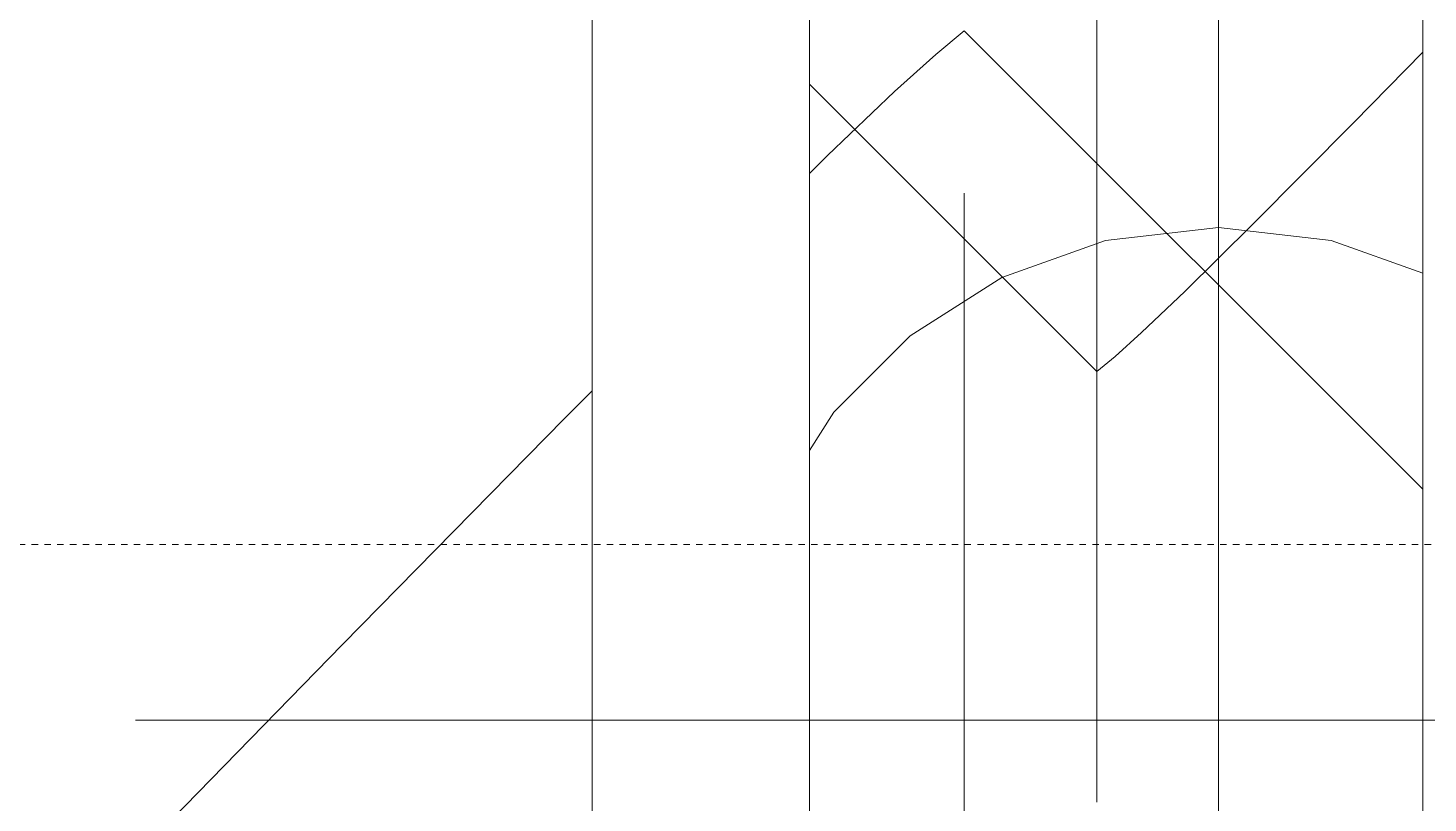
# Model space of a CAD drawing. Header units: inches. Extents: x -4010 to -1814, y 9846 to 12241.
# Drawn here: x -2928.01 to -2900.62, y 12116.96 to 12132.14 of the extents above; entities that cross this region are included whole.
import ezdxf

# ---------------------------------------------------------------- set-up
doc = ezdxf.new("R2010")
doc.units = ezdxf.units.IN
doc.header["$MEASUREMENT"] = 0
doc.linetypes.add('Aligning Line 1_8__2_', pattern=[0.25, 0.125, -0.125])
for name, color, linetype, lineweight in [('0-1', 7, 'Continuous', 5), ('0-2', 7, 'Continuous', 9), ('A-DETL-GENF-1', 253, 'Continuous', 9), ('A-WALL-1', 7, 'Continuous', 9), ('G-ANNO-SYMB-2', 147, 'Aligning Line 1_8__2_', 9)]:
    doc.layers.add(name, color=color, linetype=linetype, lineweight=lineweight)

# ---------------------------------------------------------------- blocks, each defined once
blk = doc.blocks.new('daphne 26070 - daphne 26070-V36-UNIT PLANS - 1ST FLOOR')
at = {"layer": 'A-DETL-GENF-1'}
for p, q in [((0, 14.386), (0, 13.362)), ((0, 13.047), (0, 13.834)), ((0, 13.834), (0, 13.441)), ((0, 12.81), (0, 13.598)), ((0, 13.598), (0, 13.441)), ((0, 12.782), (0, 13.598)), ((0, 13.441), (0, 12.338)), ((0, 13.441), (0, 12.889)), ((0, 13.362), (0, 12.81)), ((0, 12.81), (0, 13.047)), ((0, 12.18), (0, 13.047)), ((0, 13.047), (0, 12.782)), ((0, 12.889), (0, 12.574)), ((0, 12.416), (0, 12.81)), ((0, 12.574), (0, 11.865)), ((0, 12.101), (0, 12.495)), ((0, 12.495), (0, 11.629)), ((0, 11.471), (0, 12.416)), ((0, 12.338), (0, 12.18)), ((0, 11.865), (0, 12.18)), ((0, 12.18), (0, 12.023)), ((0, 12.023), (0, 12.18)), ((0, 12.18), (0, 12.101)), ((0, 10.683), (0, 11.707)), ((0, 11.707), (0, 11.471)), ((0, 11.629), (0, 11.392)), ((0, 11.392), (0, 11.077)), ((0, 11.077), (0, 10.999)), ((0, 10.999), (0, 10.053)), ((0, 10.526), (0, 10.683)), ((0, 10.211), (0, 10.526)), ((0, 10.132), (0, 10.211)), ((0, 9.581), (0, 10.132)), ((0, 10.053), (0, 9.344)), ((-2.209, 9.387), (0, 9.642)), ((0, 9.642), (2.209, 9.387)), ((-4.238, 8.661), (-2.209, 9.387)), ((0, 9.502), (0, 9.581)), ((0, 8.478), (0, 9.502)), ((0, 9.344), (0, 9.029)), ((2.209, 9.387), (3.999, 8.747)), ((0, 9.029), (0, 8.241)), ((-6.029, 7.522), (-4.238, 8.661)), ((0, 7.375), (0, 8.714)), ((0, 8.714), (0, 8.478)), ((0, 8.241), (0, 7.532)), ((-7.522, 6.029), (-6.029, 7.522)), ((0, 7.532), (0, 6.981)), ((0, 7.139), (0, 7.375)), ((0, 5.248), (0, 7.139)), ((0, 6.981), (0, 6.036)), ((0, 5.721), (0, 6.351)), ((0, 6.351), (0, 6.106)), ((-8.001, 5.276), (-7.522, 6.029)), ((0, 6.106), (0, 5.458)), ((0, 6.036), (0, 5.721)), ((0, 5.458), (0, 5.109)), ((0, 4.775), (0, 5.248)), ((0, 5.109), (0, 5.169)), ((0, 5.169), (0, 4.539)), ((0, 4.145), (0, 4.775)), ((0, 4.539), (0, 4.224)), ((0, 4.224), (0, 3.436)), ((0, 3.594), (0, 4.145)), ((0, 2.491), (0, 3.594)), ((0, 3.436), (0, 3.2)), ((0, 3.2), (0, 2.727)), ((0, 2.727), (0, 2.097)), ((0, 2.176), (0, 2.491)), ((0, 1.782), (0, 2.176)), ((0, 2.097), (0, 1.654)), ((0, 1.309), (0, 1.782)), ((0, 1.654), (0, 0.994)), ((0, 0.369), (0, 1.309)), ((0, 0.994), (0, 0.521)), ((0, 0.521), (0, 0.128)), ((0, 0.345), (0, 0.369)), ((0, 0.345), (0, 0.364)), ((0, -0.345), (0, 0.364)), ((-20.339, 0), (-19.165, 0)), ((-19.926, 0), (-20.241, 0)), ((-20.241, 0), (-18.981, 0)), ((-19.165, 0), (-19.926, 0)), ((-18.981, 0), (-18.035, 0)), ((-18.035, 0), (-18.508, 0)), ((-18.508, 0), (-17.957, 0)), ((-17.957, 0), (-17.248, 0)), ((-17.09, 0), (-17.72, 0)), ((-17.72, 0), (-16.775, 0)), ((-17.011, 0), (-17.405, 0)), ((-17.405, 0), (-16.617, 0)), ((-16.854, 0), (-17.326, 0)), ((-17.326, 0), (-16.933, 0)), ((-17.248, 0), (-15.987, 0)), ((-16.775, 0), (-17.248, 0)), ((-17.248, 0), (-17.011, 0)), ((-16.46, 0), (-17.09, 0)), ((-16.933, 0), (-15.987, 0)), ((-16.381, 0), (-16.854, 0)), ((-16.617, 0), (-16.224, 0)), ((-15.807, 0), (-16.46, 0)), ((-15.987, 0), (-16.381, 0)), ((-16.224, 0), (-15.672, 0)), ((-16.184, 0), (-16.224, 0)), ((-16.224, 0), (-16.22, 0)), ((-16.22, 0), (-16.156, 0)), ((-16.126, 0), (-16.184, 0)), ((-16.156, 0), (-16.041, 0)), ((-16.053, 0), (-16.126, 0)), ((-15.968, 0), (-16.053, 0)), ((-16.041, 0), (-15.886, 0)), ((-15.987, 0), (-15.807, 0)), ((-15.875, 0), (-15.968, 0)), ((-15.886, 0), (-15.7, 0)), ((-15.775, 0), (-15.875, 0)), ((-15.672, 0), (-15.775, 0)), ((-15.7, 0), (-15.494, 0)), ((-15.494, 0), (-15.278, 0)), ((-15.278, 0), (-15.2, 0)), ((-15.2, 0), (-14.175, 0)), ((-14.175, 0), (-13.782, 0)), ((-13.782, 0), (-13.073, 0)), ((-13.073, 0), (-12.679, 0)), ((-12.679, 0), (-12.994, 0)), ((-12.994, 0), (-12.127, 0)), ((-12.635, 0), (-12.758, 0)), ((-12.758, 0), (-11.97, 0)), ((-11.497, 0), (-12.635, 0)), ((-11.851, 0), (-12.6, 0)), ((-12.6, 0), (-12.127, 0)), ((-12.127, 0), (-12.442, 0)), ((-12.442, 0), (-11.851, 0)), ((-12.127, 0), (-10.788, 0)), ((-11.97, 0), (-11.261, 0)), ((-10.788, 0), (-11.497, 0)), ((-11.261, 0), (-10.436, 0)), ((-10.436, 0), (-9.922, 0)), ((-9.922, 0), (-8.504, 0)), ((-8.504, 0), (-8.346, 0)), ((-8.346, 0), (-7.558, 0)), ((-7.558, 0), (-6.928, 0)), ((-6.928, 0), (-6.643, 0)), ((-6.643, 0), (-6.062, 0)), ((-6.062, 0), (-6.219, 0)), ((-6.219, 0), (-5.668, 0)), ((-5.668, 0), (-5.983, 0)), ((-5.983, 0), (-5.353, 0)), ((-4.486, 0), (-5.747, 0)), ((-5.353, 0), (-4.722, 0)), ((-4.722, 0), (-4.329, 0)), ((-2.938, 0), (-4.486, 0)), ((-4.329, 0), (-3.541, 0)), ((-3.541, 0), (-1.285, 0)), ((-1.436, 0), (-2.938, 0)), ((-0.372, 0), (-1.436, 0)), ((-1.285, 0), (-0.565, 0)), ((-0.565, 0), (-0.075, 0)), ((-0.372, 0), (-0.311, 0)), ((0.319, 0), (-0.311, 0)), ((-0.075, 0), (0.24, 0)), ((0, 0.128), (0, -0.345)), ((0.24, 0), (0.319, 0)), ((0.319, 0), (2.348, 0)), ((0.359, 0), (0.319, 0)), ((0.682, 0), (0.359, 0)), ((1.525, 0), (0.682, 0)), ((3.276, 0), (1.525, 0)), ((2.348, 0), (3.914, 0)), ((4.202, 0), (3.276, 0)), ((3.628, 0), (3.391, 0)), ((3.391, 0), (3.628, 0)), ((3.914, 0), (3.628, 0)), ((3.628, 0), (4.494, 0)), ((-20.588, 0), (-21.186, 0)), ((-21.186, 0), (-20.95, 0)), ((-20.399, 0), (-21.029, 0)), ((-21.029, 0), (-20.339, 0)), ((-20.95, 0), (-20.399, 0)), ((-19.453, 0), (-20.588, 0)), ((-19.69, 0), (-20.556, 0)), ((-20.556, 0), (-19.217, 0)), ((-18.351, 0), (-19.69, 0)), ((-19.217, 0), (-19.453, 0)), ((-17.563, 0), (-18.351, 0)), ((-17.484, 0), (-17.799, 0)), ((-17.799, 0), (-17.563, 0)), ((-17.405, 0), (-17.484, 0)), ((-16.066, 0), (-17.405, 0)), ((-15.751, 0), (-16.066, 0)), ((-14.505, 0), (-15.751, 0)), ((-13.073, 0), (-14.505, 0)), ((-12.521, 0), (-13.073, 0)), ((-11.418, 0), (-12.521, 0)), ((-10.394, 0), (-11.418, 0)), ((-9.291, 0), (-10.394, 0)), ((-9.213, 0), (-9.291, 0)), ((-5.747, 0), (-9.213, 0)), ((0, -0.345), (0, -0.66)), ((0, -0.498), (0, -0.345)), ((0, -1.445), (0, -0.498)), ((0, -0.66), (0, -1.999)), ((0, -4.014), (0, -1.445))]:
    blk.add_line(p, q, dxfattribs=at)
blk = doc.blocks.new('gold flame spirea 26749 - gold flame spirea 26749-V37-UNIT PLANS - 1ST FLOOR')
at = {"layer": 'A-DETL-GENF-1'}
for p, q in [((0, -9.447), (0, 11.282)), ((0, -4.797), (0, -4.914)), ((0, -4.914), (0, -5.041)), ((0, -4.972), (0, -4.932)), ((0, -4.932), (0, -5.816)), ((0, -4.992), (0, -4.972)), ((0, -5), (0, -4.992)), ((0, -5.004), (0, -5)), ((0, -5.012), (0, -5.004)), ((0, -5.031), (0, -5.012)), ((0, -5.072), (0, -5.031)), ((0, -5.041), (0, -5.197)), ((0, -5.139), (0, -5.072)), ((0, -5.185), (0, -5.139)), ((0, -5.22), (0, -5.185)), ((0, -5.197), (0, -5.397)), ((0, -5.25), (0, -5.22)), ((0, -5.284), (0, -5.25)), ((0, -5.331), (0, -5.284)), ((0, -5.397), (0, -5.331)), ((6.375, -5.328), (5.027, -6.702)), ((0, -5.75), (0, -5.712)), ((0, -5.712), (0, -6.165)), ((0, -5.765), (0, -5.75)), ((-5.625, -5.954), (0, -11.579)), ((0, -5.763), (0, -5.762)), ((0, -5.762), (0, -5.766)), ((0, -5.778), (0, -5.763)), ((0, -5.766), (0, -5.765)), ((0, -5.816), (0, -5.778)), ((0, -6.165), (0, -6.592)), ((0, -6.592), (0, -7.009)), ((5.027, -6.702), (3.048, -8.695)), ((0, -7.009), (0, -7.427)), ((0, -7.427), (0, -7.863)), ((0, -7.863), (0, -8.329)), ((0, -8.329), (0, -8.841)), ((3.048, -8.695), (1.718, -10.01)), ((0, -8.841), (0, -9.027)), ((0, -9.027), (0, -10.051)), ((0, -9.388), (0, -9.213)), ((0, -9.213), (0, -9.383)), ((0, -9.383), (0, -9.624)), ((0, -9.533), (0, -9.388)), ((0, -9.59), (0, -9.447)), ((0, -9.656), (0, -9.533)), ((0, -9.743), (0, -9.59)), ((0, -9.624), (0, -9.902)), ((0, -9.763), (0, -9.656)), ((0, -9.915), (0, -9.743)), ((0, -9.86), (0, -9.763)), ((0, -9.954), (0, -9.86)), ((0, -9.902), (0, -10.183)), ((0, -10.115), (0, -9.915)), ((0, -10.051), (0, -9.954)), ((0, -10.353), (0, -10.115)), ((1.718, -10.01), (0.875, -10.816)), ((0, -10.183), (0, -10.432)), ((0, -10.638), (0, -10.353)), ((0, -10.432), (0, -10.617)), ((0, -10.617), (0, -10.702)), ((0, -10.981), (0, -10.638)), ((0, -10.702), (0, -10.837)), ((0, -10.837), (0, -11.016)), ((0, -10.981), (0, -10.935)), ((0, -10.935), (0, -10.981)), ((0.875, -10.816), (0.356, -11.282)), ((0, -11.059), (0, -10.981)), ((0, -11.016), (0, -11.217)), ((0, -11.156), (0, -11.059)), ((0, -11.26), (0, -11.156)), ((0, -11.217), (0, -11.423)), ((0, -11.357), (0, -11.26)), ((0.356, -11.282), (0, -11.579)), ((0, -11.435), (0, -11.357)), ((0, -11.423), (0, -11.612)), ((0, -11.481), (0, -11.435)), ((0, -11.491), (0, -11.464)), ((0, -11.464), (0, -11.481)), ((0, -11.557), (0, -11.491)), ((0, -11.656), (0, -11.557)), ((0, -11.612), (0, -11.766)), ((0, -11.783), (0, -11.656)), ((0, -11.766), (0, -11.865)), ((0, -11.932), (0, -11.783)), ((0, -11.865), (0, -11.95)), ((0, -12.098), (0, -11.932)), ((0, -11.95), (0, -12.108)), ((0, -12.301), (0, -12.098)), ((0, -12.108), (0, -12.317)), ((0, -12.456), (0, -12.301)), ((0, -12.317), (0, -12.553)), ((0, -12.584), (0, -12.456)), ((0, -12.553), (0, -13.014)), ((0, -12.704), (0, -12.584)), ((0, -12.836), (0, -12.704)), ((0, -13), (0, -12.836)), ((0, -12.946), (0, -12.842)), ((0, -12.842), (0, -13.214)), ((0, -13.046), (0, -12.946)), ((0, -13.214), (0, -13)), ((0, -13.014), (0, -13.191)), ((0, -13.143), (0, -13.046)), ((0, -13.24), (0, -13.143)), ((0, -13.191), (0, -13.287)), ((0, -13.337), (0, -13.24)), ((0, -13.287), (0, -13.383)), ((0, -13.437), (0, -13.337)), ((0, -13.383), (0, -13.472)), ((0, -13.517), (0, -13.401)), ((0, -13.401), (0, -13.587)), ((0, -13.54), (0, -13.437)), ((0, -13.68), (0, -13.447)), ((0, -13.447), (0, -13.581)), ((0, -13.472), (0, -13.545)), ((0, -13.612), (0, -13.517)), ((0, -14.145), (0, -13.54)), ((0, -13.545), (0, -13.594)), ((0, -13.581), (0, -13.694)), ((0, -13.611), (0, -13.587)), ((0, -13.587), (0, -13.867)), ((0, -13.587), (0, -13.711)), ((0, -13.594), (0, -13.611)), ((0, -13.686), (0, -13.612)), ((0, -13.81), (0, -13.68)), ((0, -13.738), (0, -13.686)), ((0, -13.694), (0, -13.794)), ((0, -13.711), (0, -13.797)), ((0, -13.77), (0, -13.738)), ((0, -13.782), (0, -13.77)), ((0, -14.04), (0, -13.773)), ((0, -13.773), (0, -13.782)), ((0, -13.794), (0, -13.891)), ((0, -13.797), (0, -13.852)), ((0, -13.937), (0, -13.81)), ((0, -13.852), (0, -13.883)), ((0, -13.867), (0, -14.086)), ((0, -13.883), (0, -13.898)), ((0, -13.891), (0, -13.992)), ((0, -13.898), (0, -13.905)), ((0, -13.905), (0, -13.91)), ((0, -13.91), (0, -13.943)), ((0, -14.06), (0, -13.937)), ((0, -13.943), (0, -14.001)), ((0, -13.992), (0, -14.105)), ((0, -14.001), (0, -14.088)), ((0, -14.261), (0, -14.04)), ((0, -14.183), (0, -14.06)), ((0, -14.086), (0, -14.265)), ((0, -14.088), (0, -14.207)), ((0, -14.105), (0, -14.238)), ((0, -14.131), (0, -14.118)), ((0, -14.118), (0, -14.145)), ((0, -14.169), (0, -14.131)), ((0, -14.268), (0, -14.168)), ((0, -14.168), (0, -14.321)), ((0, -14.215), (0, -14.169)), ((0, -14.307), (0, -14.183)), ((0, -14.207), (0, -14.362)), ((0, -14.252), (0, -14.215)), ((0, -14.238), (0, -14.266)), ((0, -14.266), (0, -14.252)), ((0, -14.444), (0, -14.261)), ((0, -14.265), (0, -14.424)), ((0, -14.358), (0, -14.268)), ((0, -14.434), (0, -14.307)), ((0, -14.321), (0, -14.467)), ((0, -14.535), (0, -14.331)), ((0, -14.331), (0, -14.34)), ((0, -14.34), (0, -14.382)), ((0, -14.442), (0, -14.358)), ((0, -14.362), (0, -14.557)), ((0, -14.382), (0, -14.445)), ((0, -14.424), (0, -14.584)), ((0, -14.564), (0, -14.434)), ((0, -14.523), (0, -14.442)), ((0, -14.598), (0, -14.444)), ((0, -14.445), (0, -14.514)), ((0, -14.467), (0, -14.606)), ((0, -14.514), (0, -14.577)), ((0, -14.607), (0, -14.523)), ((0, -14.863), (0, -14.535)), ((0, -14.557), (0, -14.797)), ((0, -14.721), (0, -14.564)), ((0, -14.577), (0, -14.62)), ((0, -14.584), (0, -14.763)), ((0, -14.733), (0, -14.598)), ((0, -14.606), (0, -14.737)), ((0, -14.697), (0, -14.607)), ((0, -14.739), (0, -14.61)), ((0, -14.61), (0, -14.772)), ((0, -14.62), (0, -14.628)), ((0, -14.628), (0, -14.873)), ((0, -14.797), (0, -14.697)), ((0, -14.874), (0, -14.721)), ((0, -14.858), (0, -14.733)), ((0, -14.737), (0, -14.859)), ((0, -14.91), (0, -14.739)), ((0, -14.763), (0, -14.983)), ((0, -14.772), (0, -14.932)), ((0, -14.983), (0, -14.858)), ((0, -14.859), (0, -14.972)), ((0, -15.261), (0, -14.863)), ((0, -14.873), (0, -15.037)), ((0, -15.024), (0, -14.874)), ((0, -15.098), (0, -14.91)), ((0, -14.932), (0, -15.239)), ((0, -14.972), (0, -15.076)), ((0, -15.174), (0, -15.024)), ((0, -15.037), (0, -15.13)), ((0, -15.076), (0, -15.108)), ((0, -15.128), (0, -15.076)), ((0, -15.076), (0, -15.181)), ((0, -15.28), (0, -15.098)), ((0, -15.108), (0, -15.154)), ((0, -15.163), (0, -15.128)), ((0, -15.13), (0, -15.168)), ((0, -15.154), (0, -15.259)), ((0, -15.168), (0, -15.163)), ((0, -15.324), (0, -15.174)), ((0, -15.181), (0, -15.26)), ((0, -15.239), (0, -15.381)), ((0, -15.259), (0, -15.305)), ((0, -15.26), (0, -15.326)), ((0, -16.052), (0, -15.261)), ((0, -15.431), (0, -15.28)), ((0, -15.305), (0, -15.339)), ((0, -15.477), (0, -15.324)), ((0, -15.326), (0, -15.392)), ((0, -15.339), (0, -15.355)), ((0, -15.355), (0, -15.486)), ((0, -15.381), (0, -15.514)), ((0, -15.392), (0, -15.472)), ((0, -15.526), (0, -15.431)), ((0, -15.472), (0, -15.579)), ((0, -15.634), (0, -15.477)), ((0, -15.486), (0, -15.592)), ((0, -15.514), (0, -15.634)), ((0, -15.541), (0, -15.526)), ((0, -15.82), (0, -15.541)), ((0, -15.541), (0, -15.734)), ((0, -15.686), (0, -15.541)), ((0, -15.579), (0, -15.727)), ((0, -15.592), (0, -15.675)), ((0, -15.675), (0, -15.738)), ((0, -15.796), (0, -15.681)), ((0, -15.681), (0, -15.798)), ((0, -15.805), (0, -15.686)), ((0, -15.727), (0, -15.853)), ((0, -15.734), (0, -15.788)), ((0, -15.738), (0, -15.781)), ((0, -15.781), (0, -15.808)), ((0, -15.788), (0, -15.843)), ((0, -15.936), (0, -15.796)), ((0, -15.798), (0, -15.911)), ((0, -16.018), (0, -15.805)), ((0, -15.808), (0, -15.82)), ((0, -15.82), (0, -16.008)), ((0, -16), (0, -15.82)), ((0, -15.843), (0, -16.046)), ((0, -15.853), (0, -15.961)), ((0, -15.911), (0, -16.021)), ((0, -16.098), (0, -15.936)), ((0, -15.961), (0, -16.065)), ((0, -16.192), (0, -16)), ((0, -16.107), (0, -16.006)), ((0, -16.006), (0, -17.123)), ((0, -16.658), (0, -16.006)), ((0, -16.006), (0, -16.015)), ((0, -16.008), (0, -16.167)), ((0, -16.015), (0, -16.025)), ((0, -16.139), (0, -16.018)), ((0, -16.021), (0, -16.131)), ((0, -16.025), (0, -16.038)), ((0, -16.038), (0, -16.058)), ((0, -16.046), (0, -16.239)), ((0, -16.335), (0, -16.052)), ((0, -16.058), (0, -16.088)), ((0, -16.065), (0, -16.177)), ((0, -16.146), (0, -16.076)), ((0, -16.076), (0, -16.18)), ((0, -16.088), (0, -16.132)), ((0, -16.28), (0, -16.098)), ((0, -16.181), (0, -16.107)), ((0, -16.131), (0, -16.242)), ((0, -16.132), (0, -16.193)), ((0, -16.285), (0, -16.139)), ((0, -16.518), (0, -16.146)), ((0, -16.167), (0, -16.31)), ((0, -16.177), (0, -16.313)), ((0, -16.18), (0, -16.252)), ((0, -16.238), (0, -16.181)), ((0, -16.389), (0, -16.192)), ((0, -16.193), (0, -16.242)), ((0, -16.293), (0, -16.238)), ((0, -16.239), (0, -16.548)), ((0, -16.407), (0, -16.239)), ((0, -16.239), (0, -16.292)), ((0, -16.242), (0, -16.355)), ((0, -16.242), (0, -16.3)), ((0, -16.252), (0, -16.303)), ((0, -16.478), (0, -16.28)), ((0, -16.472), (0, -16.285)), ((0, -16.292), (0, -16.359)), ((0, -16.355), (0, -16.293)), ((0, -16.3), (0, -16.373)), ((0, -16.303), (0, -16.341)), ((0, -16.31), (0, -16.445)), ((0, -16.313), (0, -16.484)), ((0, -16.472), (0, -16.335)), ((0, -16.341), (0, -16.376)), ((0, -16.355), (0, -16.472)), ((0, -16.438), (0, -16.355)), ((0, -16.359), (0, -16.429)), ((0, -16.373), (0, -16.464)), ((0, -16.376), (0, -16.416)), ((0, -16.586), (0, -16.389)), ((0, -16.492), (0, -16.407)), ((0, -16.416), (0, -16.472)), ((0, -16.429), (0, -16.494)), ((0, -16.553), (0, -16.438)), ((0, -16.445), (0, -16.584)), ((0, -16.464), (0, -16.577)), ((0, -16.487), (0, -16.466)), ((0, -16.466), (0, -16.48)), ((0, -16.483), (0, -16.466)), ((0, -16.466), (0, -16.482)), ((0, -16.914), (0, -16.478)), ((0, -16.48), (0, -16.51)), ((0, -16.482), (0, -16.507)), ((0, -16.636), (0, -16.483)), ((0, -16.484), (0, -16.704)), ((0, -16.56), (0, -16.487)), ((0, -16.518), (0, -16.492)), ((0, -16.494), (0, -16.544)), ((0, -16.507), (0, -16.518)), ((0, -16.51), (0, -16.541)), ((0, -17.495), (0, -16.518)), ((0, -16.541), (0, -16.553)), ((0, -16.544), (0, -16.571)), ((0, -16.548), (0, -16.77)), ((0, -16.704), (0, -16.56)), ((0, -16.571), (0, -16.565)), ((0, -16.565), (0, -16.75)), ((0, -16.577), (0, -16.718)), ((0, -16.584), (0, -16.737)), ((0, -16.778), (0, -16.586)), ((0, -16.846), (0, -16.636)), ((0, -16.757), (0, -16.658)), ((0, -16.718), (0, -16.89)), ((0, -16.737), (0, -16.914)), ((0, -16.75), (0, -16.876)), ((0, -16.872), (0, -16.757)), ((0, -16.77), (0, -16.948)), ((0, -16.959), (0, -16.778)), ((0, -17.095), (0, -16.846)), ((0, -17.004), (0, -16.872)), ((0, -16.876), (0, -16.967)), ((0, -16.89), (0, -17.15)), ((0, -16.948), (0, -17.13)), ((0, -17.123), (0, -16.959)), ((0, -16.967), (0, -17.043)), ((0, -17.155), (0, -17.004)), ((0, -17.043), (0, -17.129)), ((0, -17.644), (0, -17.095)), ((0, -17.309), (0, -17.123)), ((0, -17.123), (0, -17.253)), ((0, -17.129), (0, -17.246)), ((0, -17.13), (0, -17.36)), ((0, -17.15), (0, -17.337)), ((0, -17.325), (0, -17.155)), ((0, -17.246), (0, -17.417)), ((0, -17.253), (0, -17.469)), ((0, -17.416), (0, -17.309)), ((0, -17.728), (0, -17.325)), ((0, -17.337), (0, -17.48)), ((0, -17.374), (0, -17.356)), ((0, -17.356), (0, -17.396)), ((0, -17.36), (0, -17.684)), ((0, -17.42), (0, -17.374)), ((0, -17.396), (0, -17.416)), ((0, -17.522), (0, -17.416)), ((0, -17.416), (0, -17.424)), ((0, -17.417), (0, -17.602)), ((0, -17.484), (0, -17.42)), ((0, -17.424), (0, -17.427)), ((0, -17.427), (0, -17.435)), ((0, -17.435), (0, -17.455)), ((0, -17.455), (0, -17.495)), ((0, -17.469), (0, -17.578)), ((0, -17.48), (0, -17.609)), ((0, -17.553), (0, -17.484)), ((0, -17.628), (0, -17.522)), ((0, -17.617), (0, -17.553)), ((0, -17.578), (0, -17.704)), ((0, -17.602), (0, -17.732)), ((0, -17.609), (0, -17.752)), ((0, -17.663), (0, -17.617)), ((0, -17.735), (0, -17.628)), ((0, -17.827), (0, -17.635)), ((0, -17.635), (0, -17.764)), ((0, -17.909), (0, -17.644)), ((0, -17.681), (0, -17.663)), ((0, -17.829), (0, -17.681)), ((0, -17.681), (0, -17.728)), ((0, -17.726), (0, -17.681)), ((0, -17.684), (0, -18.147)), ((0, -17.704), (0, -17.859)), ((0, -17.772), (0, -17.722)), ((0, -17.722), (0, -17.846)), ((0, -17.806), (0, -17.726)), ((0, -17.728), (0, -17.766)), ((0, -17.932), (0, -17.728)), ((0, -17.732), (0, -17.834)), ((0, -17.841), (0, -17.735)), ((0, -17.752), (0, -17.937)), ((0, -17.764), (0, -17.886)), ((0, -17.766), (0, -17.792)), ((0, -17.798), (0, -17.772)), ((0, -17.782), (0, -17.774)), ((0, -17.774), (0, -17.957)), ((0, -17.864), (0, -17.782)), ((0, -17.792), (0, -17.804)), ((0, -17.804), (0, -17.798)), ((0, -17.919), (0, -17.806)), ((0, -17.932), (0, -17.827)), ((0, -17.965), (0, -17.829)), ((0, -17.834), (0, -17.936)), ((0, -17.947), (0, -17.841)), ((0, -17.846), (0, -17.898)), ((0, -17.859), (0, -18.054)), ((0, -17.897), (0, -17.864)), ((0, -17.886), (0, -18.007)), ((0, -17.898), (0, -17.897)), ((0, -18.147), (0, -17.909)), ((0, -18.06), (0, -17.919)), ((0, -18.099), (0, -17.932)), ((0, -17.98), (0, -17.932)), ((0, -17.936), (0, -18.066)), ((0, -17.937), (0, -18.193)), ((0, -18.054), (0, -17.947)), ((0, -17.957), (0, -18.158)), ((0, -18.1), (0, -17.965)), ((0, -18.023), (0, -17.98)), ((0, -18.007), (0, -18.272)), ((0, -18.077), (0, -18.023)), ((0, -18.187), (0, -18.054)), ((0, -18.054), (0, -18.161)), ((0, -18.225), (0, -18.06)), ((0, -18.066), (0, -18.251)), ((0, -18.193), (0, -18.077)), ((0, -18.241), (0, -18.099)), ((0, -18.242), (0, -18.1)), ((0, -18.158), (0, -18.362)), ((0, -18.161), (0, -18.229)), ((0, -18.32), (0, -18.187)), ((0, -18.411), (0, -18.225)), ((0, -18.229), (0, -18.279)), ((0, -18.369), (0, -18.241)), ((0, -18.402), (0, -18.242)), ((0, -18.251), (0, -18.519)), ((0, -18.272), (0, -18.429)), ((0, -18.279), (0, -18.333)), ((0, -18.453), (0, -18.32)), ((0, -18.333), (0, -18.412)), ((0, -18.362), (0, -18.553)), ((0, -18.497), (0, -18.369)), ((0, -18.815), (0, -18.402)), ((0, -18.612), (0, -18.411)), ((0, -18.412), (0, -18.536)), ((0, -18.429), (0, -18.612)), ((0, -18.586), (0, -18.453)), ((0, -18.636), (0, -18.497)), ((0, -18.519), (0, -18.634)), ((0, -18.536), (0, -18.728)), ((0, -18.553), (0, -18.715)), ((0, -18.718), (0, -18.586)), ((0, -18.634), (0, -18.721)), ((0, -18.798), (0, -18.636)), ((0, -18.715), (0, -18.833)), ((0, -18.851), (0, -18.718)), ((0, -18.721), (0, -18.783)), ((0, -18.728), (0, -18.757)), ((0, -18.757), (0, -18.767)), ((0, -18.761), (0, -18.76)), ((0, -18.76), (0, -18.77)), ((0, -18.766), (0, -18.761)), ((0, -18.767), (0, -18.766)), ((0, -18.77), (0, -18.798)), ((0, -18.783), (0, -18.821)), ((0, -18.835), (0, -18.815)), ((0, -18.821), (0, -18.838)), ((0, -18.833), (0, -18.891)), ((0, -18.838), (0, -18.835)), ((0, -18.984), (0, -18.851)), ((0, -18.891), (0, -19.041)), ((0, -18.994), (0, -18.98)), ((0, -18.98), (0, -18.984)), ((0, -19.026), (0, -18.994)), ((0, -19.081), (0, -19.026)), ((0, -19.041), (0, -19.177)), ((0, -19.16), (0, -19.081)), ((0, -19.267), (0, -19.16)), ((0, -19.177), (0, -19.31)), ((0, -19.403), (0, -19.267)), ((0, -19.31), (0, -19.449)), ((0, -19.418), (0, -19.4)), ((0, -19.4), (0, -19.403)), ((0, -19.463), (0, -19.418)), ((0, -19.449), (0, -19.605)), ((0, -19.538), (0, -19.463)), ((0, -19.651), (0, -19.538)), ((0, -19.605), (0, -19.788)), ((0, -19.806), (0, -19.651)), ((0, -19.788), (0, -20.008)), ((0, -20.008), (0, -19.806))]:
    blk.add_line(p, q, dxfattribs=at)
blk = doc.blocks.new('switchgrass 26764 - switchgrass 26764-V38-UNIT PLANS - 1ST FLOOR')
at = {"layer": 'A-DETL-GENF-1'}
for p, q in [((0, -3.367), (0, 4.66)), ((18.013, 0), (12.159, -6.005)), ((0, -1.81), (0, -3.113)), ((0, -3.113), (0, -3.692)), ((0, -3.547), (0, -3.257)), ((0, -3.257), (0, -3.547)), ((0, -3.484), (0, -3.367)), ((0, -3.564), (0, -3.484)), ((0, -4.883), (0, -3.547)), ((0, -3.547), (0, -3.606)), ((0, -3.615), (0, -3.564)), ((0, -3.606), (0, -3.694)), ((0, -3.641), (0, -3.615)), ((0, -3.937), (0, -3.641)), ((0, -3.692), (0, -5.574)), ((0, -3.694), (0, -3.799)), ((0, -3.799), (0, -3.907)), ((0, -3.907), (0, -4.006)), ((0, -4.524), (0, -3.937)), ((0, -4.006), (0, -4.083)), ((0, -4.083), (0, -4.126)), ((0, -4.126), (0, -4.345)), ((0, -4.309), (0, -4.282)), ((0, -4.282), (0, -4.335)), ((0, -4.737), (0, -4.309)), ((0, -4.335), (0, -4.886)), ((0, -4.345), (0, -4.936)), ((0, -5.517), (0, -4.524)), ((0, -5.51), (0, -4.737)), ((0, -4.995), (0, -4.883)), ((0, -4.886), (0, -4.995)), ((0, -4.936), (0, -5.803)), ((0, -7.89), (0, -5.429)), ((0, -5.429), (0, -6.539)), ((0, -5.574), (0, -5.51)), ((0, -7.014), (0, -5.517)), ((0, -5.803), (0, -6.846)), ((12.159, -6.005), (7.82, -10.426)), ((0, -6.442), (0, -6.153)), ((0, -6.153), (0, -7.532)), ((0, -7.021), (0, -6.442)), ((0, -6.539), (0, -7.573)), ((0, -6.846), (0, -7.969)), ((0, -10.28), (0, -7.014)), ((0, -7.136), (0, -7.021)), ((0, -7.461), (0, -7.136)), ((0, -7.807), (0, -7.228)), ((0, -7.228), (0, -7.535)), ((0, -8.759), (0, -7.456)), ((0, -7.456), (0, -11.943)), ((0, -7.967), (0, -7.461)), ((0, -7.532), (0, -9.787)), ((0, -7.535), (0, -8.377)), ((0, -7.573), (0, -8.568)), ((0, -9.627), (0, -7.807)), ((0, -8.759), (0, -7.89)), ((0, -8.625), (0, -7.967)), ((0, -7.969), (0, -9.073)), ((0, -8.571), (0, -8.179)), ((0, -8.179), (0, -9.048)), ((0, -8.374), (0, -8.37)), ((0, -8.37), (0, -8.667)), ((0, -8.547), (0, -8.374)), ((0, -8.377), (0, -10.254)), ((0, -8.821), (0, -8.547)), ((0, -8.568), (0, -9.561)), ((0, -9.065), (0, -8.571)), ((0, -10.28), (0, -8.625)), ((0, -8.667), (0, -9.171)), ((0, -10.93), (0, -8.759)), ((0, -8.805), (0, -8.759)), ((0, -8.858), (0, -8.805)), ((0, -9.158), (0, -8.821)), ((0, -8.912), (0, -8.858)), ((0, -9.559), (0, -8.903)), ((0, -8.903), (0, -9.627)), ((0, -8.964), (0, -8.912)), ((0, -9.007), (0, -8.964)), ((0, -9.037), (0, -9.007)), ((0, -9.048), (0, -9.037)), ((-8.972, -9.041), (0, -18.013)), ((0, -10.197), (0, -9.065)), ((0, -9.073), (0, -10.061)), ((0, -9.516), (0, -9.158)), ((0, -9.171), (0, -10.978)), ((0, -11.075), (0, -9.338)), ((0, -9.338), (0, -9.366)), ((0, -9.366), (0, -10.422)), ((0, -9.856), (0, -9.516)), ((0, -10.121), (0, -9.559)), ((0, -9.561), (0, -10.586)), ((0, -12.957), (0, -9.772)), ((0, -9.772), (0, -9.832)), ((0, -9.787), (0, -10.793)), ((0, -9.832), (0, -11.109)), ((0, -10.139), (0, -9.856)), ((0, -10.061), (0, -10.351)), ((0, -10.617), (0, -10.121)), ((0, -10.323), (0, -10.139)), ((0, -11.254), (0, -10.197)), ((0, -10.254), (0, -10.583)), ((0, -11.22), (0, -10.28)), ((0, -10.493), (0, -10.28)), ((0, -10.681), (0, -10.323)), ((0, -10.351), (0, -10.604)), ((0, -10.422), (0, -10.681)), ((0, -10.583), (0, -10.493)), ((0, -10.586), (0, -11.68)), ((0, -10.604), (0, -11.257)), ((0, -11.53), (0, -10.617)), ((0, -10.785), (0, -10.641)), ((0, -10.641), (0, -11.262)), ((7.82, -10.426), (7.278, -10.972)), ((0, -11.402), (0, -10.785)), ((0, -10.793), (0, -11.806)), ((0, -10.981), (0, -10.93)), ((0, -10.978), (0, -11.364)), ((0, -11.33), (0, -10.981)), ((0, -13.391), (0, -11.075)), ((0, -12.665), (0, -11.079)), ((0, -11.079), (0, -12.957)), ((0, -11.109), (0, -11.364)), ((0, -11.364), (0, -11.22)), ((0, -11.654), (0, -11.254)), ((0, -11.257), (0, -12.146)), ((0, -11.262), (0, -11.811)), ((0, -11.364), (0, -11.33)), ((0, -12.047), (0, -11.402)), ((0, -12.002), (0, -11.53)), ((0, -11.683), (0, -11.654)), ((0, -11.68), (0, -12.879)), ((0, -11.724), (0, -11.683)), ((0, -11.773), (0, -11.724)), ((0, -11.824), (0, -11.773)), ((0, -11.806), (0, -12.891)), ((0, -11.811), (0, -12.286)), ((0, -11.873), (0, -11.824)), ((0, -11.914), (0, -11.873)), ((0, -11.943), (0, -11.914)), ((0, -13.681), (0, -11.943)), ((0, -11.943), (0, -12.665)), ((0, -12.523), (0, -12.002)), ((0, -13.91), (0, -12.047)), ((0, -12.146), (0, -13.989)), ((0, -12.286), (0, -12.683)), ((0, -12.545), (0, -12.523)), ((0, -12.874), (0, -12.545)), ((0, -12.683), (0, -13.001)), ((0, -12.879), (0, -12.874)), ((0, -12.891), (0, -14.115)), ((0, -13.001), (0, -13.238)), ((0, -13.238), (0, -13.391)), ((0, -13.75), (0, -13.681)), ((0, -13.83), (0, -13.75)), ((0, -13.912), (0, -13.83)), ((0, -14.423), (0, -13.91)), ((0, -13.99), (0, -13.912)), ((0, -13.989), (0, -14.619)), ((0, -14.054), (0, -13.99)), ((0, -14.099), (0, -14.054)), ((0, -14.115), (0, -14.099)), ((0, -14.839), (0, -14.423)), ((0, -14.619), (0, -14.839)), ((3.028, -15.221), (2.673, -15.572)), ((2.673, -15.572), (1.361, -16.826)), ((1.361, -16.826), (0.554, -17.551)), ((0.554, -17.551), (0, -18.013))]:
    blk.add_line(p, q, dxfattribs=at)
blk = doc.blocks.new('CTR - 1st Phase - Shell_rvt-1-UNIT PLANS - 1ST FLOOR')
at = {"layer": 'A-WALL-1'}
for p, q in [((-2916.974, 12097.339), (-2916.974, 12159.589)), ((-2912.724, 12155.339), (-2912.724, 12101.589)), ((-2900.724, 12101.589), (-2900.724, 12155.339))]:
    blk.add_line(p, q, dxfattribs=at)
at = {"layer": '0-2'}
for name, p in [('gold flame spirea 26749 - gold flame spirea 26749-V37-UNIT PLANS - 1ST FLOOR', (-2907.099, 12136.989)), ('daphne 26070 - daphne 26070-V36-UNIT PLANS - 1ST FLOOR', (-2904.723, 12118.589))]:
    blk.add_blockref(name, p, dxfattribs=at)
at = {"layer": '0-2', "rotation": 180}
blk.add_blockref('switchgrass 26764 - switchgrass 26764-V38-UNIT PLANS - 1ST FLOOR', (-2909.696, 12114.064), dxfattribs=at)
blk = doc.blocks.new('CTR - 1st Phase - Structure_rvt-1-UNIT PLANS - 1ST FLOOR')
at = {"layer": 'G-ANNO-SYMB-2'}
blk.add_line((-1904.063, 12122.028), (-3864.195, 12122.028), dxfattribs=at)

msp = doc.modelspace()

# ---------------------------------------------------------------- block references
at = {"layer": '0-1'}
msp.add_blockref('CTR - 1st Phase - Shell_rvt-1-UNIT PLANS - 1ST FLOOR', (0, 0), dxfattribs=at)

# ---------------------------------------------------------------- next in the draw order: block references
msp.add_blockref('CTR - 1st Phase - Structure_rvt-1-UNIT PLANS - 1ST FLOOR', (0, 0), dxfattribs=at)

doc.saveas('drawing.dxf')
